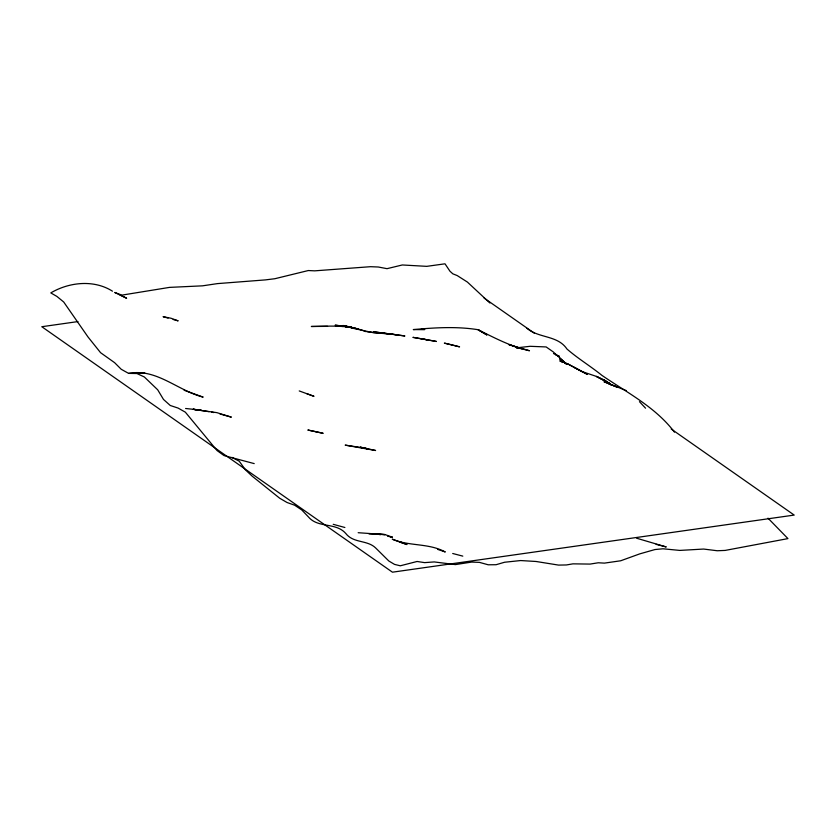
<?xml version="1.0" encoding="UTF-8"?>
<svg xmlns="http://www.w3.org/2000/svg" width="836" height="836" viewBox="0 0 836 836"><rect width="100%" height="100%" fill="white"/><g stroke="black" fill="none" stroke-linecap="round" stroke-linejoin="round"><path stroke-width="1.25" d="M77.967 321.578L41.8 326.719L392.45 572.19L794.2 515.08L671.224 429.014M517.265 347.766L530.118 346.303L546.148 346.94L553.223 351.883L566.244 363.848L559.733 358.916L567.038 364.266M184.139 390.255L203.158 397.121C177.744 390.684 156.416 368.059 128.608 373.389L121.23 369.282L114.605 362.667L100.581 352.698L87.999 336.96L63.693 301.984L56.879 296.414L50.797 292.903C69.158 282.077 93.904 279.412 112.463 291.179M136.32 373.18L144.774 372.929M516.585 348.194L521.601 348.089M327.566 326.364L311.326 326.479C329.729 326.239 348.476 324.472 365.834 331.62M424.5 329.666L413.308 329.583C434.741 327.66 456.634 326.27 478.098 329.708C494.619 337.943 511.329 346.762 529.491 350.744L508.925 344.62M128.608 373.389L136.947 373.535L144.335 376.973L157.69 389.795L163.501 399.451L170.272 405.491L178.058 408.062L185.341 412.169L217.046 450.552L224.006 455.568L254.207 463.604M358.163 532.71L385.082 534.601L392.23 537.14L387.507 536.169M369.052 533.932L385.082 534.601L376.858 533.985L380.411 534.716M343.774 326.343L335.518 325.883L342.844 326.468M424.761 329.415L421.229 329.206L423.674 329.394M517.599 347.766L521.267 348.037M345.278 326.657L351.381 327.137L335.142 325.183L350.838 327.095L358.142 329.039L342.875 325.507L350.838 327.095L343.314 325.967L348.382 327.221M209.125 411.699L193.21 409.306L216.911 412.65L231.363 417.133L220.035 414.019M185.602 408.49L201.361 410.173M193.21 409.306L199.532 410.048M389.273 333.846L404.906 335.967L373.598 331.819L397.382 334.87M366.983 331.798L389.806 333.94L373.901 332.832L350.911 327.848M420.957 338.685L412.921 337.357L436.423 341.464L420.957 338.685L428.419 340.012M400.423 542.345L407.027 544.549L392.251 539.178C409.201 546.462 428.701 542.898 445.285 551.969L437.594 549.356M399.326 541.979L401.813 542.428M211.498 412.127L213.88 412.556M389.963 536.66L392.23 537.14M656.114 544.351L666.229 546.943L636.687 538.238M452.704 553.495L462.81 556.128M333.219 524.308L344.871 527.495M168.109 318.088L163.072 316.687L171.046 318.255L178.162 320.867L173.136 319.477M509.019 344.651L521.612 348.873M306.875 393.725L314.002 396.316L299.236 390.935M555.898 355.049L559.305 356.303L553.516 353.544M567.404 363.702L587.342 374.371L567.404 363.702L559.796 360.797L562.691 362.49M611.022 384.602L617.49 387.298L603.968 381.697L626.206 390.558M119.747 294.732L126.623 298.264L114.762 292.464L121.878 295.129L169.52 287.385L202.573 285.828L217.444 283.613L265.367 279.903L274.856 278.722L308.317 270.54L314.702 270.843L370.557 266.694L378.29 267.008L387.026 268.67L402.294 264.97L426.747 266.35L445.013 263.81L449.967 271.23L452.819 273.821L457.198 275.566L467.397 282.066L489.886 303.008M231.98 457.417L239.263 461.232L245.376 469.78L252.075 476.092L279.715 498.246L287.041 502.499L294.627 505.205L301.754 509.939L308.369 516.857C318.035 528.488 335.696 521.977 345.78 533.472C353.482 543.442 367.108 539.763 375.563 547.873L388.824 560.998L394.529 564.394L400.308 565.794L417.101 561.478L424.615 562.628L434.218 561.928L455.39 564.593L471.703 562.074L479.446 562.377L488.224 564.791L496.072 564.718L504.547 562.252L520.65 560.548L536.043 561.478L558.553 565.094L566.411 564.958L572.932 563.851L590.111 564.081L598.283 562.774L604.418 563.119L620.688 560.778L639.77 553.871L654.975 549.545L662.99 548.792L679.804 550.412L703.63 549.053L717.236 550.746L725.136 550.422L787.94 538.603L768.002 518.163M603.289 380.035L596.434 376.419L581.563 371.414L574.238 367.432M602.965 379.983L596.434 376.419L603.905 379.847L610.583 384.142L605.139 381.174M604.334 380.631L610.583 384.142M526.993 328.37C539.053 338.423 557.654 335.131 566.965 349.02C577.969 358.602 590.529 366.158 601.878 375.333C627.199 392.721 655.518 407.142 674.474 432.149M486.688 334.881L478.098 329.708L486.928 334.902M605.212 381.226L609.998 384.205M604.355 380.714L609.695 384.09M610.008 383.923L603.905 379.847L611.231 385.093M484.096 298.055L534.361 333.23M559.493 357.703L566.244 363.848M639.456 401.667L645.538 408.187M360.755 447.479L345.174 445.128L375.594 450.5L360.274 447.155L368.195 448.901L360.755 447.479M315.789 431.658L307.836 430.028L323.166 433.33L315.789 431.658M452.255 344.965L444.365 343.126L459.581 346.846L452.255 344.965"/></g></svg>
